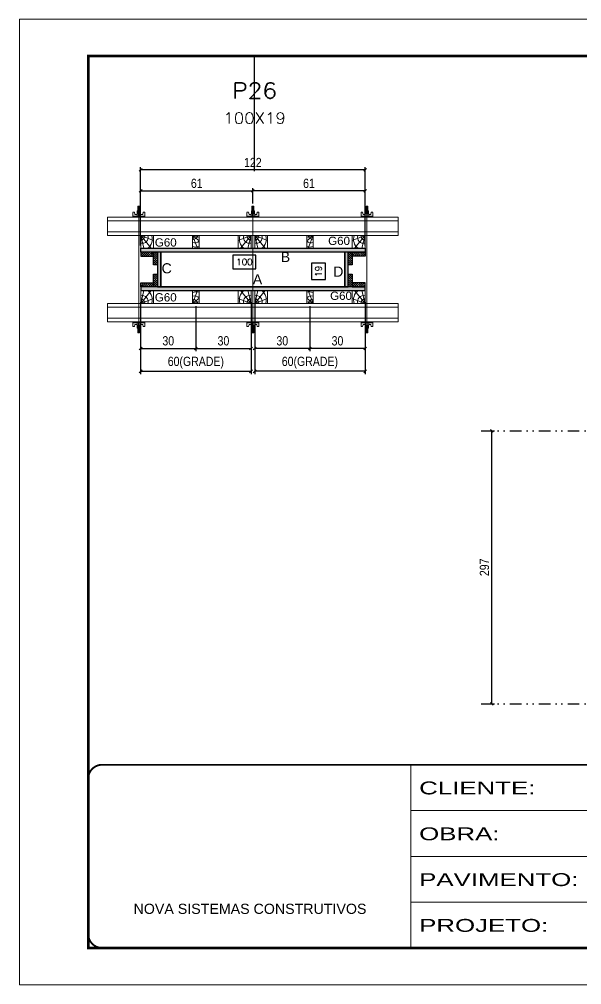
# Model space of a CAD drawing. Extents: x 808 to 7089, y -98 to 17032.
# Drawn here: x 4005 to 4617, y 7942 to 8992 of the extents above; entities that cross this region are included whole.
import ezdxf
from ezdxf.enums import TextEntityAlignment as Align

# ---------------------------------------------------------------- set-up
doc = ezdxf.new("R2010")
doc.units = 0
for name, pattern in [('CONTINUO', [0]), ('DASHED', [0.75, 0.5, -0.25]), ('DIVIDE2', [0.625, 0.25, -0.125, 0, -0.125, 0, -0.125]), ('HIDDEN', [0.375, 0.25, -0.125])]:
    doc.linetypes.add(name, pattern=pattern)
for name, color, linetype in [('CHAPA', 1, 'Continuous'), ('COTA', 241, 'Continuous'), ('Cota Seção (2x)', 241, 'Continuous'), ('Nível', 160, 'Continuous'), ('Painéis', 200, 'Continuous'), ('SARRAFO', 251, 'Continuous'), ('Texto de Titulo', 7, 'Continuous'), ('Texto Qtd Sarr', 242, 'Continuous'), ('TEXTO_GERAL', 7, 'Continuous')]:
    doc.layers.add(name, color=color, linetype=linetype)
for name, color, linetype, lineweight in [('Folhas', 255, 'Continuous', 9), ('Hachura', 251, 'Continuous', 9), ('Madeira', 126, 'Continuous', 18), ('Perfil Metálico', 224, 'Continuous', 18), ('SARRAFO DE PRESSAO', 251, 'DASHED', 9), ('Texto Seção', 7, 'Continuous', 15)]:
    doc.layers.add(name, color=color, linetype=linetype, lineweight=lineweight)
doc.styles.add('ARIAL', font='arial.ttf')
doc.styles.add('COTA TECNICA 2X', font='techl___.ttf', dxfattribs={"height": 10})
doc.styles.add('COTA TECNICA-50', font='techl___.ttf', dxfattribs={"height": 10})
doc.styles.add('ROMANS', font='romans.shx')
doc.styles.add('SANSSERIF', font='sas_____.pfb')
doc.styles.add('Tecnologia', font='')
doc.styles.get('Tecnologia').set_extended_font_data('Forgotten Futurist')
doc.dimstyles.new('COTA PAINEL-50', dxfattribs={"dimtxt": 10, "dimasz": 3, "dimexe": 3, "dimexo": 3, "dimgap": 3, "dimtad": 1, "dimdec": 1, "dimzin": 12, "dimdsep": 46, "dimtxsty": 'COTA TECNICA-50', "dimblk1": 'OBLIQUE', "dimblk2": 'OBLIQUE', "dimsah": 1, "dimcen": 0.9, "dimclrd": 4, "dimclre": 4, "dimclrt": 240, "dimadec": 1, "dimazin": 3, "dimtfac": 1, "dimtdec": 1, "dimtmove": 0, "dimatfit": 3, "dimfxl": 1, "dimtolj": 1, "dimtzin": 12, "dimarcsym": 0})
doc.dimstyles.new('SECAO PILAR', dxfattribs={"dimtxt": 10, "dimasz": 3, "dimexe": 3, "dimexo": 3, "dimgap": 3, "dimtad": 1, "dimdec": 1, "dimlfac": 0.5, "dimzin": 12, "dimdsep": 46, "dimtxsty": 'COTA TECNICA 2X', "dimblk1": 'OBLIQUE', "dimblk2": 'OBLIQUE', "dimsah": 1, "dimcen": 0.9, "dimclrd": 256, "dimclre": 256, "dimclrt": 256, "dimadec": 1, "dimazin": 3, "dimtfac": 1, "dimtdec": 1, "dimtmove": 0, "dimatfit": 3, "dimfxl": 1, "dimtolj": 1, "dimtzin": 12, "dimarcsym": 0})
doc.dimstyles.new('SECÇÃO 2', dxfattribs={"dimtxt": 7, "dimasz": 6, "dimexe": 0.18, "dimexo": 2, "dimgap": -4, "dimtad": 3, "dimdec": 1, "dimlfac": 0.5, "dimzin": 12, "dimdsep": 46, "dimtxsty": 'ROMANS', "dimblk": 'ARCHTICK', "dimcen": 0.09, "dimse1": 1, "dimse2": 1, "dimsd1": 1, "dimsd2": 1, "dimclrd": 180, "dimclre": 5, "dimclrt": 1, "dimadec": 0, "dimazin": 3, "dimtfac": 1, "dimtdec": 1, "dimtofl": 0, "dimtmove": 0, "dimatfit": 3, "dimldrblk": 'ARCHTICK', "dimfxl": 1, "dimtolj": 1, "dimtzin": 0, "dimarcsym": 0})
pattern_1 = [(45, (13640.0681, 31630.77), (-1.12253202, 1.12253202), [])]
pattern_2 = [(45, (13505.0681, 31630.77), (-1.12253202, 1.12253202), [])]

# ---------------------------------------------------------------- blocks, each defined once
blk = doc.blocks.new('9999999999')
at = {"color": 30, "linetype": 'CONTINUO'}
for p, q in [((98564.6, 34230.2), (98564.6, 34429.4)), ((98564.6, 34379.6), (99584, 34379.6)), ((98564.6, 34329.8), (99488, 34329.8)), ((98564.6, 34280), (99488, 34280))]:
    blk.add_line(p, q, dxfattribs=at)
at = {"color": 30, "linetype": 'CONTINUO', "const_width": 2}
blk.add_lwpolyline([(99584, 34230.2), (99584, 34414.4, 0.414214), (99569, 34429.4), (98229, 34429.4, 0.414214), (98214, 34414.4), (98214, 34245.2, 0.414214), (98229, 34230.2), (99584, 34230.2)], format="xyb", dxfattribs=at)
at = {"layer": 'Folhas'}
blk.add_lwpolyline([(98139, 34190.2), (99624, 34190.2), (99624, 35240.2), (98139, 35240.2)], close=True, dxfattribs=at)
at = {"layer": 'Folhas', "color": 30, "const_width": 3}
blk.add_lwpolyline([(98214, 34230.2), (99584, 34230.2), (99584, 35200.2), (98214, 35200.2)], close=True, dxfattribs=at)
at = {"color": 7, "linetype": 'Continuous', "ltscale": 5, "style": 'ARIAL'}
blk.add_text('NOVA SISTEMAS CONSTRUTIVOS', height=11.059, dxfattribs=at).set_placement((98263.2, 34267.2))
at = {"layer": 'Folhas', "color": 7, "style": 'Tecnologia', "width": 1.5}
for s, p in [('CLIENTE:', (98573.7, 34397.2)), ('OBRA:', (98573.7, 34347.3)), ('PAVIMENTO:', (98573.7, 34297.5)), ('PROJETO:', (98573.7, 34247.7))]:
    blk.add_text(s, height=14, dxfattribs=at).set_placement(p)
blk = doc.blocks.new('titulo1')
at = {"layer": 'Defpoints', "color": 252, "linetype": 'HIDDEN', "ltscale": 2}
blk.add_line((0, 0), (0, 125), dxfattribs=at)
at = {"layer": 'Defpoints', "style": 'ROMANS', "oblique": 15}
blk.add_attdef('FOLHA', text='', height=10, dxfattribs=at).set_placement((0, 15.6), align=Align.MIDDLE_CENTER)
at = {"layer": 'Texto Qtd Sarr', "color": 3, "style": 'ROMANS', "oblique": 15}
for tag, height, p in [('TITULO', 17, (0, 71.4)), ('SEÇÃO', 12, (0, 41.5))]:
    blk.add_attdef(tag, text='', height=height, dxfattribs=at).set_placement(p, align=Align.MIDDLE_CENTER)
blk = doc.blocks.new('*D823')
at = {"layer": 'Cota Seção (2x)', "color": 180, "lineweight": -2, "transparency": 16777216}
for p, q in [((4262.4, 8736), (4237.4, 8736)), ((4237.4, 8736), (4237.4, 8721)), ((4262.4, 8721), (4262.4, 8736)), ((4237.4, 8721), (4262.4, 8721))]:
    blk.add_line(p, q, dxfattribs=at)
at = {"layer": 'Defpoints', "color": 0, "transparency": 16777216}
for p in [(4159.1, 8739.4), (4359.1, 8739.4), (4159.1, 8717)]:
    blk.add_point(p, dxfattribs=at)
at = {"layer": 'Cota Seção (2x)', "color": 1, "transparency": 16777216, "insert": (4249.9, 8728.5), "char_height": 7, "attachment_point": 5, "style": 'ROMANS'}
blk.add_mtext('\\A1;100', dxfattribs=at)
blk = doc.blocks.new('_ArchTick')
at = {"color": 0, "linetype": 'ByBlock', "const_width": 0.15}
blk.add_lwpolyline([(-0.5, -0.5), (0.5, 0.5)], dxfattribs=at)
blk = doc.blocks.new('_Oblique')
at = {"color": 0, "linetype": 'ByBlock', "lineweight": -2}
blk.add_line((-0.5, -0.5), (0.5, 0.5), dxfattribs=at)
blk = doc.blocks.new('*D824')
at = {"layer": 'Cota Seção (2x)', "lineweight": -2, "transparency": 16777216}
for p, q in [((4137.1, 8746.4), (4137.1, 8831.7)), ((4381.1, 8746.4), (4381.1, 8831.7)), ((4381.1, 8828.7), (4137.1, 8828.7))]:
    blk.add_line(p, q, dxfattribs=at)
at = {"layer": 'Defpoints', "color": 0, "transparency": 16777216}
for p in [(4137.1, 8828.7), (4137.1, 8743.4), (4381.1, 8743.4)]:
    blk.add_point(p, dxfattribs=at)
at = {"layer": 'Cota Seção (2x)', "lineweight": -2, "transparency": 16777216, "xscale": 3, "yscale": 3, "zscale": 3, "rotation": 180}
blk.add_blockref('_Oblique', (4137.1, 8828.7), dxfattribs=at)
at = {"layer": 'Cota Seção (2x)', "lineweight": -2, "transparency": 16777216, "xscale": 3, "yscale": 3, "zscale": 3}
blk.add_blockref('_Oblique', (4381.1, 8828.7), dxfattribs=at)
at = {"layer": 'Cota Seção (2x)', "transparency": 16777216, "insert": (4259.1, 8836.7), "char_height": 10, "attachment_point": 5, "style": 'COTA TECNICA 2X'}
blk.add_mtext('\\A1;122', dxfattribs=at)
blk = doc.blocks.new('*D825')
at = {"layer": 'Cota Seção (2x)', "lineweight": -2, "transparency": 16777216}
for p, q in [((4259.1, 8792.2), (4259.1, 8808.9)), ((4381.1, 8805.9), (4259.1, 8805.9)), ((4381.1, 8780.4), (4381.1, 8808.9))]:
    blk.add_line(p, q, dxfattribs=at)
at = {"layer": 'Defpoints', "color": 0, "transparency": 16777216}
for p in [(4259.1, 8805.9), (4259.1, 8789.2), (4381.1, 8777.4)]:
    blk.add_point(p, dxfattribs=at)
at = {"layer": 'Cota Seção (2x)', "lineweight": -2, "transparency": 16777216, "xscale": 3, "yscale": 3, "zscale": 3, "rotation": 180}
blk.add_blockref('_Oblique', (4259.1, 8805.9), dxfattribs=at)
at = {"layer": 'Cota Seção (2x)', "lineweight": -2, "transparency": 16777216, "xscale": 3, "yscale": 3, "zscale": 3}
blk.add_blockref('_Oblique', (4381.1, 8805.9), dxfattribs=at)
at = {"layer": 'Cota Seção (2x)', "transparency": 16777216, "insert": (4320.1, 8814), "char_height": 10, "attachment_point": 5, "style": 'COTA TECNICA 2X'}
blk.add_mtext('\\A1;61', dxfattribs=at)
blk = doc.blocks.new('*D826')
at = {"layer": 'Cota Seção (2x)', "lineweight": -2, "transparency": 16777216}
for p, q in [((4137.1, 8780.4), (4137.1, 8808.9)), ((4137.1, 8805.9), (4259.1, 8805.9)), ((4259.1, 8792.2), (4259.1, 8808.9))]:
    blk.add_line(p, q, dxfattribs=at)
at = {"layer": 'Defpoints', "color": 0, "transparency": 16777216}
for p in [(4259.1, 8805.9), (4259.1, 8789.2), (4137.1, 8777.4)]:
    blk.add_point(p, dxfattribs=at)
at = {"layer": 'Cota Seção (2x)', "lineweight": -2, "transparency": 16777216, "xscale": 3, "yscale": 3, "zscale": 3, "rotation": 180}
blk.add_blockref('_Oblique', (4137.1, 8805.9), dxfattribs=at)
at = {"layer": 'Cota Seção (2x)', "lineweight": -2, "transparency": 16777216, "xscale": 3, "yscale": 3, "zscale": 3}
blk.add_blockref('_Oblique', (4259.1, 8805.9), dxfattribs=at)
at = {"layer": 'Cota Seção (2x)', "transparency": 16777216, "insert": (4198.1, 8814), "char_height": 10, "attachment_point": 5, "style": 'COTA TECNICA 2X'}
blk.add_mtext('\\A1;61', dxfattribs=at)
blk = doc.blocks.new('*D827')
at = {"layer": 'Cota Seção (2x)', "color": 180, "lineweight": -2, "transparency": 16777216}
for p, q in [((4338, 8727.3), (4323, 8727.3)), ((4323, 8727.3), (4323, 8709.3)), ((4338, 8709.3), (4338, 8727.3)), ((4323, 8709.3), (4338, 8709.3))]:
    blk.add_line(p, q, dxfattribs=at)
at = {"layer": 'Defpoints', "color": 0, "transparency": 16777216}
for p in [(4359.1, 8739.4), (4342, 8701.4), (4359.1, 8701.4)]:
    blk.add_point(p, dxfattribs=at)
at = {"layer": 'Cota Seção (2x)', "color": 1, "transparency": 16777216, "insert": (4330.5, 8718.3), "char_height": 7, "attachment_point": 5, "rotation": 90, "style": 'ROMANS'}
blk.add_mtext('\\A1;19', dxfattribs=at)
blk = doc.blocks.new('C')
at = {"layer": 'Hachura', "color": 0}
for p, q in [((0, 3.22), (0, -3.22)), ((0.45, 3.22), (0, 3.22)), ((0.46, 3.16), (0, 3.16)), ((0.46, 3.05), (0, 3.05)), ((0.46, 2.88), (0, 2.88)), ((0, 2.75), (0, -1.16)), ((0.46, 2.65), (0, 2.65)), ((0.46, 2.23), (0, 2.23)), ((0.46, 1.51), (0, 1.51)), ((0.39, 0.49), (0.17, 0.49)), ((0.45, -3.23), (0.45, 3.22)), ((0.45, 3.22), (2.58, 3.22)), ((1.74, 0.97), (0.45, 0.97)), ((1.45, 0.1), (0.45, 0.1)), ((1.35, 1.94), (1.35, 0.96)), ((2.58, 2.39), (1.47, 2.09)), ((1.74, -0.97), (1.74, 0.97)), ((1.74, 0.97), (1.74, 0.84)), ((1.74, 0.97), (1.74, 0.84)), ((1.74, 0.84), (3.35, 0.84)), ((3.35, 0.45), (1.74, 0.45)), ((2.58, 3.22), (2.58, 2.39)), ((3.32, 0.84), (3.32, -0.84)), ((3.35, 0.84), (3.35, -0.84)), ((3.68, 0.45), (3.35, 0.45)), ((3.84, -0.52), (3.35, 0.45)), ((3.35, 0.06), (3.67, -0.57)), ((3.68, 0.45), (4.16, -0.52)), ((3.72, 0.5), (4.25, -0.57)), ((4.37, -0.55), (3.83, 0.53)), ((4.15, 0.45), (3.93, 0.45)), ((4.42, -0.52), (3.93, 0.45)), ((4.15, 0.45), (4.26, 0.45)), ((4.26, 0.45), (4.74, -0.52)), ((4.3, 0.5), (4.83, -0.57)), ((4.95, -0.55), (4.41, 0.53)), ((4.51, 0.45), (4.84, 0.45)), ((5, -0.52), (4.51, 0.45)), ((4.84, 0.45), (5.32, -0.52)), ((4.88, 0.5), (5.41, -0.57)), ((5.53, -0.55), (4.99, 0.53)), ((5.58, -0.52), (5.09, 0.45)), ((5.42, 0.45), (5.09, 0.45)), ((5.58, -0.52), (5.09, 0.45)), ((5.42, 0.45), (5.74, -0.19)), ((5.46, 0.5), (5.74, -0.07)), ((5.74, 0.19), (5.57, 0.53)), ((5.74, 0.32), (5.68, 0.45)), ((5.68, 0.45), (5.74, 0.45)), ((5.74, 0.45), (5.9, 0.29)), ((5.74, 0.45), (5.74, -0.52)), ((5.9, -0.36), (5.9, 0.29)), ((0.45, 0), (0, 0)), ((0.46, -1.52), (0, -1.52)), ((0.46, -2.23), (0, -2.23)), ((0.46, -2.65), (0, -2.65)), ((0.46, -2.88), (0, -2.88)), ((0.46, -3.05), (0, -3.05)), ((0.46, -3.16), (0, -3.16)), ((0, -3.22), (2.57, -3.22)), ((0.08, -0.48), (0.29, -0.48)), ((0.29, -0.48), (0.4, -0.48)), ((0.45, 0), (0.45, -0.97)), ((0.45, -0.16), (1.45, -0.16)), ((0.45, -0.65), (0.45, -0.32)), ((0.45, -3.23), (0.45, -0.65)), ((0.45, -0.97), (1.74, -0.97)), ((1.35, -1.94), (1.35, -0.97)), ((2.58, -2.39), (1.47, -2.1)), ((3.35, -0.32), (1.74, -0.32)), ((3.35, -0.84), (1.74, -0.84)), ((2.58, -3.23), (2.58, -2.39)), ((3.35, -0.07), (3.58, -0.52)), ((3.35, -0.52), (3.58, -0.52)), ((3.84, -0.52), (4.16, -0.52)), ((4.42, -0.52), (4.74, -0.52)), ((4.63, -0.52), (4.74, -0.52)), ((5, -0.52), (5.32, -0.52)), ((5.58, -0.52), (5.74, -0.52)), ((5.74, -0.52), (5.9, -0.36)), ((5.74, -0.52), (5.74, -0.52))]:
    blk.add_line(p, q, dxfattribs=at)
for centre, radius, start, end in [((1.52, 1.94), 0.161, 104.7436, 180), ((1.44, -0.03), 0.129, 272.695, 87.305), ((3.81, 0.39), 0.143, 25.5688, 154.4312), ((4.39, 0.39), 0.143, 25.5688, 154.4312), ((4.97, 0.39), 0.143, 25.5688, 154.4312), ((5.55, 0.39), 0.143, 25.5688, 154.4312), ((0.17, -0.37), 0.174, 221.744, 317.8592), ((1.52, -1.94), 0.161, 180, 255.2564), ((3.71, -0.4), 0.174, 222.1408, 318.256), ((4.29, -0.4), 0.174, 222.1408, 318.256), ((4.87, -0.4), 0.174, 222.1408, 318.256), ((5.45, -0.4), 0.174, 222.1408, 318.256), ((5.61, -0.4), 0.174, 317.8592, 318.256)]:
    blk.add_arc(centre, radius, start, end, dxfattribs=at)
blk = doc.blocks.new('PONTALETE')
at = {"layer": 'Madeira'}
for q in [(2.71, 7), (7, 5.76), (7, 1.74)]:
    blk.add_line((0, 0), q, dxfattribs=at)
blk.add_lwpolyline([(0, 0), (7, 0), (7, 7), (0, 7)], close=True, dxfattribs=at)
for centre, radius, start, end in [((2.04, 0.06), 6.23, 37.2818, 109.0913), ((1.09, 0.9), 3.19, 343.603, 109.9847), ((-0.21, -0.78), 3.09, 14.6322, 86.0383)]:
    blk.add_arc(centre, radius, start, end, dxfattribs=at)
blk = doc.blocks.new('*D828')
at = {"layer": 'Cota Seção (2x)', "lineweight": -2, "transparency": 16777216}
for p, q in [((4261.1, 8684.7), (4261.1, 8606.6)), ((4381.1, 8684.7), (4381.1, 8606.6)), ((4381.1, 8609.6), (4261.1, 8609.6))]:
    blk.add_line(p, q, dxfattribs=at)
at = {"layer": 'Defpoints', "color": 0, "transparency": 16777216}
for p in [(4261.1, 8687.7), (4381.1, 8687.7), (4261.1, 8609.6)]:
    blk.add_point(p, dxfattribs=at)
at = {"layer": 'Cota Seção (2x)', "lineweight": -2, "transparency": 16777216, "xscale": 3, "yscale": 3, "zscale": 3, "rotation": 180}
blk.add_blockref('_Oblique', (4261.1, 8609.6), dxfattribs=at)
at = {"layer": 'Cota Seção (2x)', "lineweight": -2, "transparency": 16777216, "xscale": 3, "yscale": 3, "zscale": 3}
blk.add_blockref('_Oblique', (4381.1, 8609.6), dxfattribs=at)
at = {"layer": 'Cota Seção (2x)', "transparency": 16777216, "insert": (4321.1, 8618.9), "char_height": 10, "attachment_point": 5, "style": 'COTA TECNICA 2X'}
blk.add_mtext('\\A1;60(GRADE)', dxfattribs=at)
blk = doc.blocks.new('MEIO PONTALETE')
at = {"layer": 'Madeira'}
for q in [(2.71, 7), (3.5, 2.88), (3.5, 0.87)]:
    blk.add_line((0, 0), q, dxfattribs=at)
blk.add_lwpolyline([(0, 0), (3.5, 0), (3.5, 7), (0, 7)], close=True, dxfattribs=at)
for centre, radius, start, end in [((2.04, 0.06), 6.23, 76.4499, 109.0913), ((1.09, 0.9), 3.19, 40.9063, 109.9847), ((-0.21, -0.78), 3.09, 14.6322, 86.0383)]:
    blk.add_arc(centre, radius, start, end, dxfattribs=at)
blk = doc.blocks.new('*D1782')
at = {"layer": 'Cota Seção (2x)', "lineweight": -2, "transparency": 16777216}
for p, q in [((4321.1, 8680.4), (4321.1, 8631.5)), ((4381.1, 8680.4), (4381.1, 8631.5)), ((4381.1, 8634.5), (4321.1, 8634.5))]:
    blk.add_line(p, q, dxfattribs=at)
at = {"layer": 'Defpoints', "color": 0, "transparency": 16777216}
for p in [(4321.1, 8683.4), (4381.1, 8683.4), (4321.1, 8634.5)]:
    blk.add_point(p, dxfattribs=at)
at = {"layer": 'Cota Seção (2x)', "lineweight": -2, "transparency": 16777216, "xscale": 3, "yscale": 3, "zscale": 3, "rotation": 180}
blk.add_blockref('_Oblique', (4321.1, 8634.5), dxfattribs=at)
at = {"layer": 'Cota Seção (2x)', "lineweight": -2, "transparency": 16777216, "xscale": 3, "yscale": 3, "zscale": 3}
blk.add_blockref('_Oblique', (4381.1, 8634.5), dxfattribs=at)
at = {"layer": 'Cota Seção (2x)', "transparency": 16777216, "insert": (4351.1, 8642.7), "char_height": 10, "attachment_point": 5, "style": 'COTA TECNICA 2X'}
blk.add_mtext('\\A1;30', dxfattribs=at)
blk = doc.blocks.new('*D1783')
at = {"layer": 'Cota Seção (2x)', "lineweight": -2, "transparency": 16777216}
for p, q in [((4261.1, 8680.4), (4261.1, 8631.5)), ((4321.1, 8680.4), (4321.1, 8631.5)), ((4321.1, 8634.5), (4261.1, 8634.5))]:
    blk.add_line(p, q, dxfattribs=at)
at = {"layer": 'Defpoints', "color": 0, "transparency": 16777216}
for p in [(4261.1, 8683.4), (4321.1, 8683.4), (4261.1, 8634.5)]:
    blk.add_point(p, dxfattribs=at)
at = {"layer": 'Cota Seção (2x)', "lineweight": -2, "transparency": 16777216, "xscale": 3, "yscale": 3, "zscale": 3, "rotation": 180}
blk.add_blockref('_Oblique', (4261.1, 8634.5), dxfattribs=at)
at = {"layer": 'Cota Seção (2x)', "lineweight": -2, "transparency": 16777216, "xscale": 3, "yscale": 3, "zscale": 3}
blk.add_blockref('_Oblique', (4321.1, 8634.5), dxfattribs=at)
at = {"layer": 'Cota Seção (2x)', "transparency": 16777216, "insert": (4291.1, 8642.7), "char_height": 10, "attachment_point": 5, "style": 'COTA TECNICA 2X'}
blk.add_mtext('\\A1;30', dxfattribs=at)
blk = doc.blocks.new('*D829')
at = {"layer": 'Cota Seção (2x)', "lineweight": -2, "transparency": 16777216}
for p, q in [((4137.1, 8684.7), (4137.1, 8606.6)), ((4257.1, 8684.7), (4257.1, 8606.6)), ((4137.1, 8609.6), (4257.1, 8609.6))]:
    blk.add_line(p, q, dxfattribs=at)
at = {"layer": 'Defpoints', "color": 0, "transparency": 16777216}
for p in [(4137.1, 8687.7), (4257.1, 8687.7), (4257.1, 8609.6)]:
    blk.add_point(p, dxfattribs=at)
at = {"layer": 'Cota Seção (2x)', "lineweight": -2, "transparency": 16777216, "xscale": 3, "yscale": 3, "zscale": 3, "rotation": 180}
blk.add_blockref('_Oblique', (4137.1, 8609.6), dxfattribs=at)
at = {"layer": 'Cota Seção (2x)', "lineweight": -2, "transparency": 16777216, "xscale": 3, "yscale": 3, "zscale": 3}
blk.add_blockref('_Oblique', (4257.1, 8609.6), dxfattribs=at)
at = {"layer": 'Cota Seção (2x)', "transparency": 16777216, "insert": (4197.1, 8618.9), "char_height": 10, "attachment_point": 5, "style": 'COTA TECNICA 2X'}
blk.add_mtext('\\A1;60(GRADE)', dxfattribs=at)
blk = doc.blocks.new('*D1784')
at = {"layer": 'Cota Seção (2x)', "lineweight": -2, "transparency": 16777216}
for p, q in [((4137.1, 8680.4), (4137.1, 8631.5)), ((4197.1, 8680.4), (4197.1, 8631.5)), ((4137.1, 8634.5), (4197.1, 8634.5))]:
    blk.add_line(p, q, dxfattribs=at)
at = {"layer": 'Defpoints', "color": 0, "transparency": 16777216}
for p in [(4137.1, 8683.4), (4197.1, 8683.4), (4197.1, 8634.5)]:
    blk.add_point(p, dxfattribs=at)
at = {"layer": 'Cota Seção (2x)', "lineweight": -2, "transparency": 16777216, "xscale": 3, "yscale": 3, "zscale": 3, "rotation": 180}
blk.add_blockref('_Oblique', (4137.1, 8634.5), dxfattribs=at)
at = {"layer": 'Cota Seção (2x)', "lineweight": -2, "transparency": 16777216, "xscale": 3, "yscale": 3, "zscale": 3}
blk.add_blockref('_Oblique', (4197.1, 8634.5), dxfattribs=at)
at = {"layer": 'Cota Seção (2x)', "transparency": 16777216, "insert": (4167.1, 8642.7), "char_height": 10, "attachment_point": 5, "style": 'COTA TECNICA 2X'}
blk.add_mtext('\\A1;30', dxfattribs=at)
blk = doc.blocks.new('*D1785')
at = {"layer": 'Cota Seção (2x)', "lineweight": -2, "transparency": 16777216}
for p, q in [((4197.1, 8680.4), (4197.1, 8631.5)), ((4257.1, 8680.4), (4257.1, 8631.5)), ((4197.1, 8634.5), (4257.1, 8634.5))]:
    blk.add_line(p, q, dxfattribs=at)
at = {"layer": 'Defpoints', "color": 0, "transparency": 16777216}
for p in [(4197.1, 8683.4), (4257.1, 8683.4), (4257.1, 8634.5)]:
    blk.add_point(p, dxfattribs=at)
at = {"layer": 'Cota Seção (2x)', "lineweight": -2, "transparency": 16777216, "xscale": 3, "yscale": 3, "zscale": 3, "rotation": 180}
blk.add_blockref('_Oblique', (4197.1, 8634.5), dxfattribs=at)
at = {"layer": 'Cota Seção (2x)', "lineweight": -2, "transparency": 16777216, "xscale": 3, "yscale": 3, "zscale": 3}
blk.add_blockref('_Oblique', (4257.1, 8634.5), dxfattribs=at)
at = {"layer": 'Cota Seção (2x)', "transparency": 16777216, "insert": (4227.1, 8642.7), "char_height": 10, "attachment_point": 5, "style": 'COTA TECNICA 2X'}
blk.add_mtext('\\A1;30', dxfattribs=at)
blk = doc.blocks.new('*D1802')
at = {"layer": 'COTA', "color": 4, "lineweight": -2, "transparency": 16777216}
for p, q in [((4510.2, 8544.9), (4522, 8544.9)), ((4519, 8247.9), (4519, 8544.9)), ((4510.2, 8247.9), (4522, 8247.9))]:
    blk.add_line(p, q, dxfattribs=at)
at = {"layer": 'Defpoints', "color": 0, "transparency": 16777216}
for p in [(4507.2, 8544.9), (4519, 8544.9), (4507.2, 8247.9)]:
    blk.add_point(p, dxfattribs=at)
at = {"layer": 'COTA', "color": 4, "lineweight": -2, "transparency": 16777216, "xscale": 3, "yscale": 3, "zscale": 3}
for p, rotation in [((4519, 8544.9), 90), ((4519, 8247.9), 270)]:
    blk.add_blockref('_Oblique', p, dxfattribs=dict(at, rotation=rotation))
at = {"layer": 'COTA', "color": 240, "transparency": 16777216, "insert": (4510.9, 8396.4), "char_height": 10, "attachment_point": 5, "rotation": 90, "style": 'COTA TECNICA-50'}
blk.add_mtext('\\A1;297', dxfattribs=at)

msp = doc.modelspace()

# ---------------------------------------------------------------- hatches: boundary and pattern name
at = {"layer": 'Hachura'}
h = msp.add_hatch(color=256, dxfattribs=at)
h.dxf.hatch_style = 1
h.paths.add_polyline_path([(4137.12, 8739.36), (4137.12, 8743.36), (4381.12, 8743.36), (4381.12, 8739.36)])
h = msp.add_hatch(color=256, dxfattribs=at)
h.dxf.hatch_style = 1
h.paths.add_polyline_path([(4137.12, 8739.36), (4137.12, 8743.36), (4381.12, 8743.36), (4381.12, 8739.36)])
h = msp.add_hatch(dxfattribs=at)
h.set_pattern_fill('ANSI31', color=256, scale=0.5, angle=360, style=0)
h.set_pattern_definition(pattern_1)
h.paths.add_polyline_path([(4151.12, 8739.36), (4151.12, 8734.96), (4137.12, 8734.96), (4137.12, 8739.36)])
h = msp.add_hatch(dxfattribs=at)
h.set_pattern_fill('ANSI31', color=256, scale=0.5, angle=630, style=0)
h.set_pattern_definition([(315, (27080.5244, -763.59), (1.12253202, 1.12253202), [])])
h.paths.add_polyline_path([(4151.12, 8725.36), (4155.52, 8725.36), (4155.52, 8739.36), (4151.12, 8739.36)])
h = msp.add_hatch(color=256, dxfattribs=at)
h.dxf.hatch_style = 1
h.paths.add_polyline_path([(4159.12, 8739.36), (4155.52, 8739.36), (4155.52, 8701.36), (4159.12, 8701.36)])
h = msp.add_hatch(color=256, dxfattribs=at)
h.dxf.hatch_style = 1
h.paths.add_polyline_path([(4159.12, 8739.36), (4155.52, 8739.36), (4155.52, 8701.36), (4159.12, 8701.36)])
h = msp.add_hatch(color=256, dxfattribs=at)
h.dxf.hatch_style = 1
h.paths.add_polyline_path([(4362.72, 8739.36), (4359.12, 8739.36), (4359.12, 8701.36), (4362.72, 8701.36)])
h = msp.add_hatch(color=256, dxfattribs=at)
h.dxf.hatch_style = 1
h.paths.add_polyline_path([(4362.72, 8739.36), (4359.12, 8739.36), (4359.12, 8701.36), (4362.72, 8701.36)])
h = msp.add_hatch(dxfattribs=at)
h.set_pattern_fill('ANSI31', color=256, scale=0.5, angle=630, style=0)
h.set_pattern_definition([(315, (27292.1244, -763.59), (1.12253202, 1.12253202), [])])
h.paths.add_polyline_path([(4362.72, 8725.36), (4367.12, 8725.36), (4367.12, 8739.36), (4362.72, 8739.36)])
h = msp.add_hatch(dxfattribs=at)
h.set_pattern_fill('ANSI31', color=256, scale=0.5, angle=360, style=0)
h.set_pattern_definition(pattern_2)
h.paths.add_polyline_path([(4367.12, 8739.36), (4367.12, 8734.96), (4381.12, 8734.96), (4381.12, 8739.36)])
h = msp.add_hatch(dxfattribs=at)
h.set_pattern_fill('ANSI31', color=256, scale=0.5, angle=630, style=0)
h.set_pattern_definition([(315, (27080.5244, -787.59), (1.12253202, 1.12253202), [])])
h.paths.add_polyline_path([(4151.12, 8701.36), (4155.52, 8701.36), (4155.52, 8715.36), (4151.12, 8715.36)])
h = msp.add_hatch(dxfattribs=at)
h.set_pattern_fill('ANSI31', color=256, scale=0.5, angle=630, style=0)
h.set_pattern_definition([(315, (27292.1244, -787.59), (1.12253202, 1.12253202), [])])
h.paths.add_polyline_path([(4362.72, 8701.36), (4367.12, 8701.36), (4367.12, 8715.36), (4362.72, 8715.36)])
h = msp.add_hatch(dxfattribs=at)
h.set_pattern_fill('ANSI31', color=256, scale=0.5, angle=360, style=0)
h.set_pattern_definition(pattern_1)
h.paths.add_polyline_path([(4151.12, 8701.36), (4151.12, 8705.76), (4137.12, 8705.76), (4137.12, 8701.36)])
h = msp.add_hatch(dxfattribs=at)
h.set_pattern_fill('ANSI31', color=256, scale=0.5, angle=360, style=0)
h.set_pattern_definition(pattern_2)
h.paths.add_polyline_path([(4367.12, 8701.36), (4367.12, 8705.76), (4381.12, 8705.76), (4381.12, 8701.36)])
h = msp.add_hatch(color=256, dxfattribs=at)
h.dxf.hatch_style = 1
h.paths.add_polyline_path([(4137.12, 8701.36), (4137.12, 8697.36), (4381.12, 8697.36), (4381.12, 8701.36)])
h = msp.add_hatch(color=256, dxfattribs=at)
h.dxf.hatch_style = 1
h.paths.add_polyline_path([(4137.12, 8701.36), (4137.12, 8697.36), (4381.12, 8697.36), (4381.12, 8701.36)])

# ---------------------------------------------------------------- linework, layer by layer
at = {"layer": 'CHAPA'}
for points in [[(4137.12, 8739.36), (4137.12, 8743.36), (4381.12, 8743.36), (4381.12, 8739.36)], [(4137.12, 8739.36), (4137.12, 8743.36), (4381.12, 8743.36), (4381.12, 8739.36)], [(4159.12, 8739.36), (4155.52, 8739.36), (4155.52, 8701.36), (4159.12, 8701.36)], [(4159.12, 8739.36), (4155.52, 8739.36), (4155.52, 8701.36), (4159.12, 8701.36)], [(4362.72, 8739.36), (4359.12, 8739.36), (4359.12, 8701.36), (4362.72, 8701.36)], [(4362.72, 8739.36), (4359.12, 8739.36), (4359.12, 8701.36), (4362.72, 8701.36)], [(4137.12, 8701.36), (4137.12, 8697.36), (4381.12, 8697.36), (4381.12, 8701.36)], [(4137.12, 8701.36), (4137.12, 8697.36), (4381.12, 8697.36), (4381.12, 8701.36)]]:
    msp.add_lwpolyline(points, close=True, dxfattribs=at)
at = {"layer": 'Hachura'}
for p, q in [((4135.12, 8788.16), (4135.11, 8656.36)), ((4259.12, 8788.16), (4259.11, 8656.36)), ((4383.12, 8788.16), (4383.13, 8656.36))]:
    msp.add_line(p, q, dxfattribs=at)
at = {"layer": 'Madeira'}
for points in [[(4137.12, 8743.36), (4137.12, 8757.36), (4257.12, 8757.36), (4257.12, 8743.36)], [(4381.12, 8743.36), (4381.12, 8757.36), (4261.12, 8757.36), (4261.12, 8743.36)], [(4137.12, 8697.36), (4137.12, 8683.36), (4257.12, 8683.36), (4257.12, 8697.36)], [(4381.12, 8697.36), (4381.12, 8683.36), (4261.12, 8683.36), (4261.12, 8697.36)]]:
    msp.add_lwpolyline(points, close=True, dxfattribs=at)
at = {"layer": 'Nível', "color": 4, "linetype": 'DIVIDE2', "ltscale": 50}
for p, q in [((4507.16, 8544.86), (5450.17, 8544.86)), ((4507.16, 8247.86), (5450.17, 8247.86))]:
    msp.add_line(p, q, dxfattribs=at)
at = {"layer": 'Painéis'}
msp.add_lwpolyline([(4359.12, 8701.36), (4359.12, 8739.36), (4159.12, 8739.36), (4159.12, 8701.36)], close=True, dxfattribs=at)
at = {"layer": 'Perfil Metálico'}
for points in [[(4101.12, 8777.36), (4101.12, 8757.36), (4417.12, 8757.36), (4417.12, 8777.36)], [(4417.12, 8761.36), (4417.12, 8773.36), (4101.12, 8773.36), (4101.12, 8761.36)], [(4101.12, 8663.36), (4101.12, 8683.36), (4417.12, 8683.36), (4417.12, 8663.36)], [(4417.12, 8679.36), (4417.12, 8667.36), (4101.12, 8667.36), (4101.12, 8679.36)]]:
    msp.add_lwpolyline(points, close=True, dxfattribs=at)
at = {"layer": 'SARRAFO'}
for points in [[(4137.12, 8734.96), (4151.12, 8734.96), (4151.12, 8739.36), (4137.12, 8739.36)], [(4155.52, 8739.36), (4155.52, 8725.36), (4151.12, 8725.36), (4151.12, 8739.36)], [(4155.52, 8739.36), (4155.52, 8725.36), (4151.12, 8725.36), (4151.12, 8739.36)], [(4367.12, 8739.36), (4367.12, 8725.36), (4362.72, 8725.36), (4362.72, 8739.36)], [(4367.12, 8739.36), (4367.12, 8725.36), (4362.72, 8725.36), (4362.72, 8739.36)], [(4381.12, 8734.96), (4367.12, 8734.96), (4367.12, 8739.36), (4381.12, 8739.36)], [(4155.52, 8715.36), (4155.52, 8701.36), (4151.12, 8701.36), (4151.12, 8715.36)], [(4155.52, 8715.36), (4155.52, 8701.36), (4151.12, 8701.36), (4151.12, 8715.36)], [(4367.12, 8715.36), (4367.12, 8701.36), (4362.72, 8701.36), (4362.72, 8715.36)], [(4367.12, 8715.36), (4367.12, 8701.36), (4362.72, 8701.36), (4362.72, 8715.36)], [(4137.12, 8705.76), (4151.12, 8705.76), (4151.12, 8701.36), (4137.12, 8701.36)], [(4381.12, 8705.76), (4367.12, 8705.76), (4367.12, 8701.36), (4381.12, 8701.36)]]:
    msp.add_lwpolyline(points, close=True, dxfattribs=at)

# ---------------------------------------------------------------- block references
at = {"layer": 'Hachura', "linetype": 'Continuous', "yscale": 2, "zscale": 2}
for p, xscale, rotation in [((4135.12, 8777.36), -2, 270), ((4259.12, 8777.36), -2, 270), ((4383.12, 8777.36), 2, 90), ((4135.12, 8663.36), 2, 270), ((4259.12, 8663.36), 2, 270), ((4383.12, 8663.36), -2, 90)]:
    msp.add_blockref('C', p, dxfattribs=dict(at, xscale=xscale, rotation=rotation))
at = {"layer": 'Madeira'}
for name, p, xscale, yscale, zscale, rotation in [('PONTALETE', (4137.12, 8757.36), 2, 2, 2, 270), ('PONTALETE', (4137.12, 8757.36), 2, 2, 2, 270), ('MEIO PONTALETE', (4193.62, 8757.36), -1.999999997962732, 1.999999997962732, 1.999999997962732, 180), ('PONTALETE', (4257.12, 8757.36), -2, 2, 2, 90), ('PONTALETE', (4261.12, 8757.36), 2, 2, 2, 270), ('MEIO PONTALETE', (4324.62, 8757.36), 1.999999997962732, 1.999999997962732, 1.999999997962732, 180), ('PONTALETE', (4381.12, 8757.36), -2, 2, 2, 90), ('PONTALETE', (4137.12, 8683.36), -2, 2, 2, 270), ('PONTALETE', (4137.12, 8683.36), -2, 2, 2, 270), ('PONTALETE', (4257.12, 8683.36), 2, 2, 2, 90), ('PONTALETE', (4261.12, 8683.36), -2, 2, 2, 270), ('PONTALETE', (4381.12, 8683.36), 2, 2, 2, 90)]:
    msp.add_blockref(name, p, dxfattribs=dict(at, xscale=xscale, yscale=yscale, zscale=zscale, rotation=rotation))
at = {"layer": 'Madeira', "yscale": 1.999999997962732, "zscale": 1.999999997962732}
for p, xscale in [((4193.62, 8683.36), 1.999999997962732), ((4324.62, 8683.36), -1.999999997962732)]:
    msp.add_blockref('MEIO PONTALETE', p, dxfattribs=dict(at, xscale=xscale))
at = {"layer": 'SARRAFO DE PRESSAO', "color": 6, "linetype": 'ByBlock'}
msp.add_blockref('9999999999', (-94133.81, -26247.75), dxfattribs=at)
at = {"layer": 'Texto Seção'}
ref = msp.add_blockref('titulo1', (4261.01, 8827.45), dxfattribs=at)
ref.add_attrib('TITULO', 'P26', dxfattribs={"layer": 'Texto de Titulo', "color": 7, "height": 17, "style": 'ROMANS', "width": 1.1}).set_placement((4261.01, 8914.95), align=Align.MIDDLE_CENTER)
ref.add_attrib('SEÇÃO', '100X19', dxfattribs={"layer": 'Texto de Titulo', "color": 7, "height": 12, "style": 'ROMANS', "width": 1.1}).set_placement((4261.01, 8884.95), align=Align.MIDDLE_CENTER)

# ---------------------------------------------------------------- texts
at = {"layer": 'Texto Seção', "color": 0, "linetype": 'Continuous', "style": 'SANSSERIF'}
for p in [(4152.51, 8749.78), (4340.94, 8751.5), (4152.51, 8690.07), (4343.06, 8691.75)]:
    msp.add_text('G60', height=9, dxfattribs=at).set_placement(p, align=Align.MIDDLE_LEFT)
at = {"layer": 'TEXTO_GERAL', "style": 'ARIAL'}
for s, p in [('B', (4294.5, 8733.95)), ('C', (4165.41, 8721.64)), ('A', (4264.16, 8709.67)), ('D', (4351.98, 8718.02))]:
    msp.add_text(s, height=11, dxfattribs=at).set_placement(p, align=Align.MIDDLE_CENTER)

# ---------------------------------------------------------------- dimensions: what is measured, and where the dimension line sits
at = {"layer": 'COTA'}
dim = msp.add_linear_dim(base=(4519.01, 8544.86), p1=(4507.16, 8247.86), p2=(4507.16, 8544.86), angle=90, dimstyle='COTA PAINEL-50', dxfattribs=at)
dim.commit()
dim.dimension.update_dxf_attribs({"geometry": '*D1802', "text_midpoint": (4510.91, 8396.36)})
at = {"layer": 'Cota Seção (2x)', "color": 241}
for base, p1, p2, picture, middle in [((4137.12, 8828.65), (4381.12, 8743.36), (4137.12, 8743.36), '*D824', (4259.12, 8836.71)), ((4259.12, 8805.89), (4381.12, 8777.36), (4259.12, 8789.16), '*D825', (4320.12, 8813.99)), ((4261.12, 8634.51), (4321.12, 8683.36), (4261.12, 8683.36), '*D1783', (4291.12, 8642.73)), ((4321.12, 8634.51), (4381.12, 8683.36), (4321.12, 8683.36), '*D1782', (4351.12, 8642.73))]:
    dim = msp.add_linear_dim(base=base, p1=p1, p2=p2, angle=180, dimstyle='SECAO PILAR', dxfattribs=at)
    dim.commit()
    dim.dimension.update_dxf_attribs({"geometry": picture, "text_midpoint": middle})
for base, p1, p2, picture, middle in [((4259.12, 8805.89), (4137.12, 8777.36), (4259.12, 8789.16), '*D826', (4198.12, 8813.99)), ((4197.12, 8634.51), (4137.12, 8683.36), (4197.12, 8683.36), '*D1784', (4167.12, 8642.73)), ((4257.12, 8634.51), (4197.12, 8683.36), (4257.12, 8683.36), '*D1785', (4227.12, 8642.73))]:
    dim = msp.add_linear_dim(base=base, p1=p1, p2=p2, dimstyle='SECAO PILAR', dxfattribs=at)
    dim.commit()
    dim.dimension.update_dxf_attribs({"geometry": picture, "text_midpoint": middle})
for base, p2, angle, picture, middle in [((4159.12, 8716.97), (4159.12, 8739.36), 180, '*D823', (4249.9, 8716.97)), ((4341.98, 8701.36), (4359.12, 8701.36), 270, '*D827', (4341.98, 8718.26))]:
    dim = msp.add_linear_dim(base=base, p1=(4359.12, 8739.36), p2=p2, angle=angle, dimstyle='SECÇÃO 2', dxfattribs=at)
    dim.commit()
    dim.dimension.update_dxf_attribs({"geometry": picture, "text_midpoint": middle, "dimtype": 160})
dim = msp.add_linear_dim(base=(4257.12, 8609.64), p1=(4137.12, 8687.7), p2=(4257.12, 8687.7), text='<>(GRADE)', dimstyle='SECAO PILAR', dxfattribs=at)
dim.commit()
dim.dimension.update_dxf_attribs({"geometry": '*D829', "text_midpoint": (4197.12, 8609.64), "dimtype": 160})
dim = msp.add_linear_dim(base=(4261.12, 8609.64), p1=(4381.12, 8687.7), p2=(4261.12, 8687.7), angle=180, text='<>(GRADE)', dimstyle='SECAO PILAR', dxfattribs=at)
dim.commit()
dim.dimension.update_dxf_attribs({"geometry": '*D828', "text_midpoint": (4321.12, 8609.64), "dimtype": 160})

doc.saveas('drawing.dxf')
